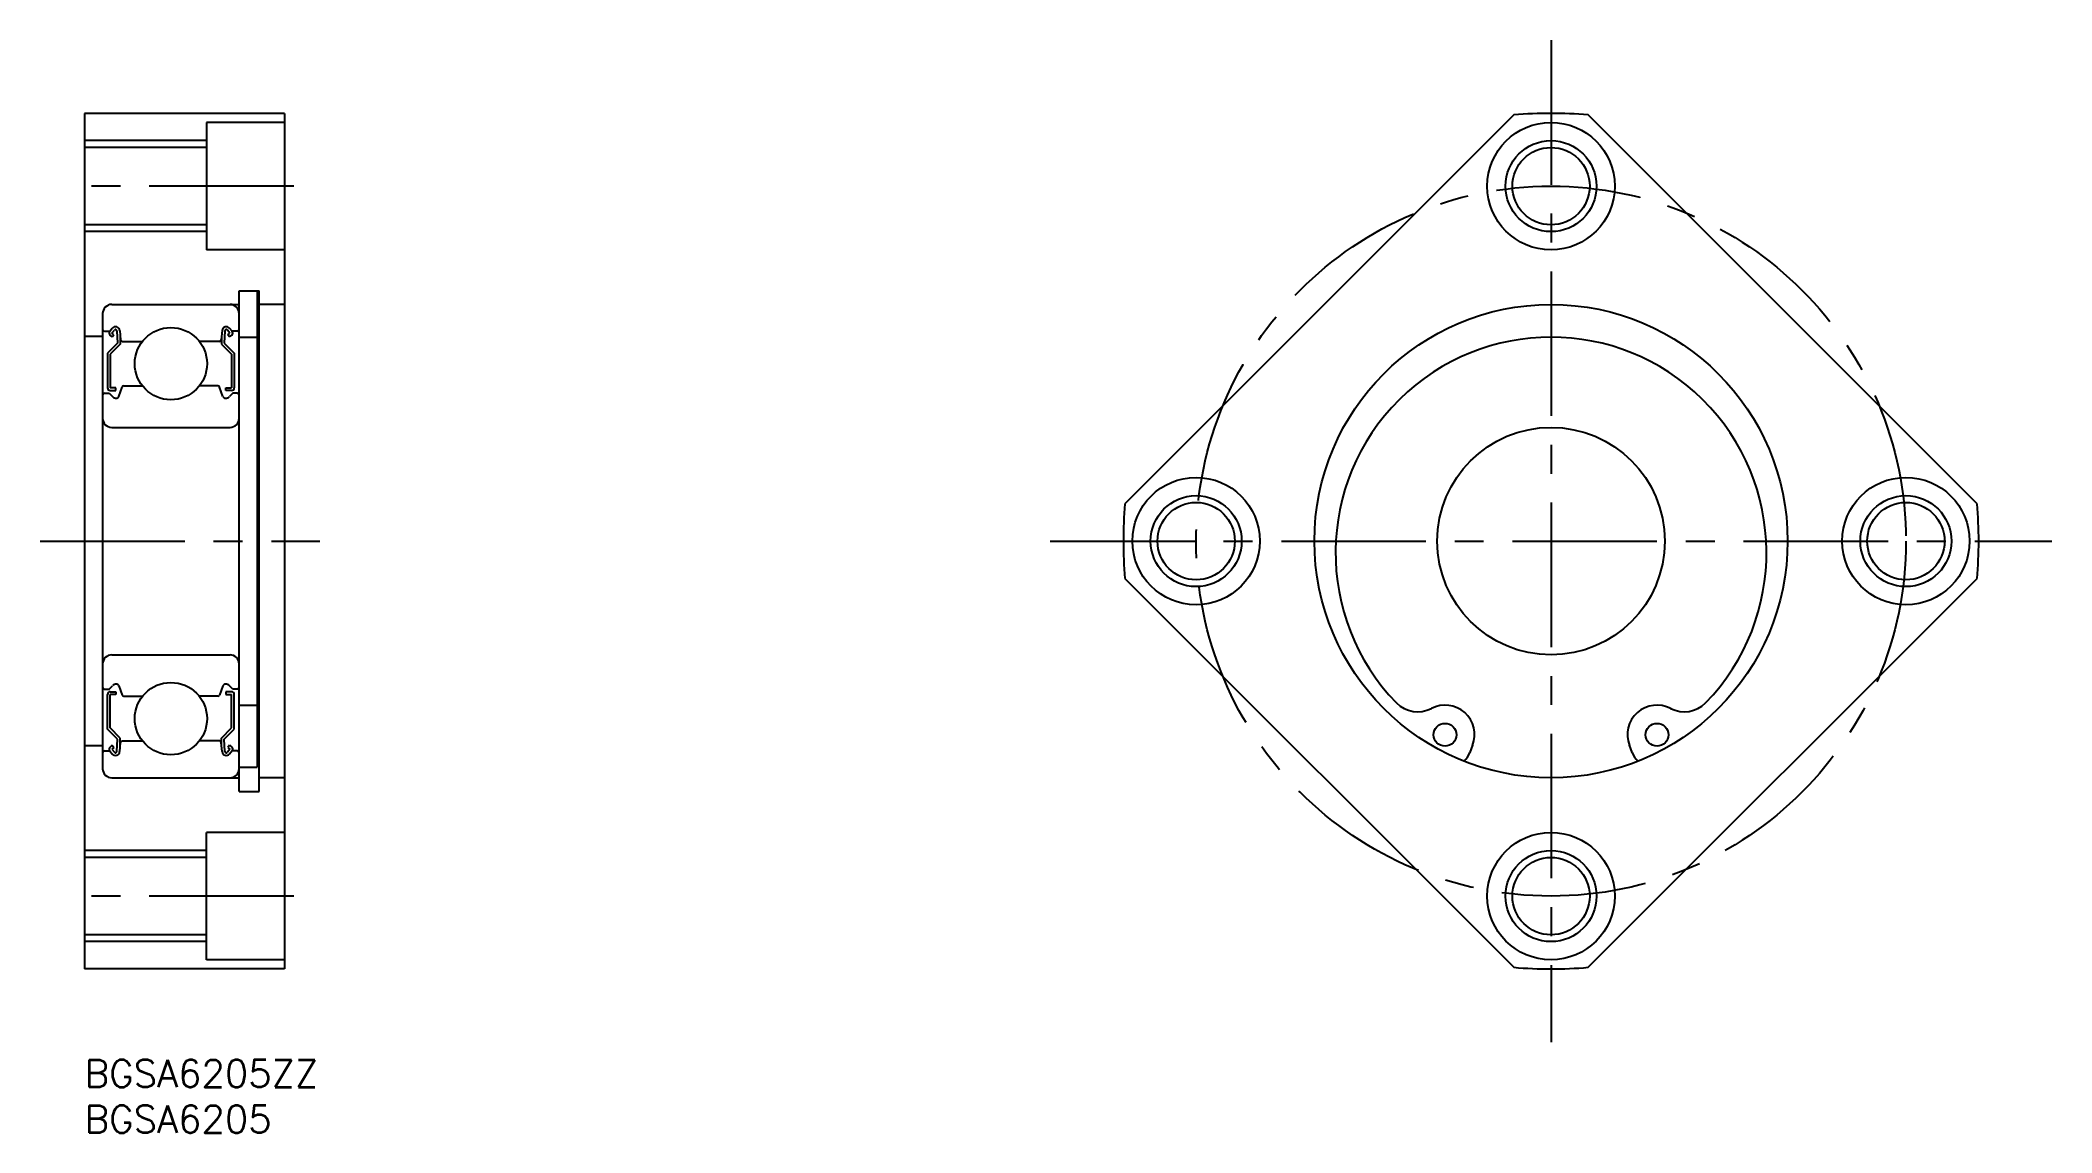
# Model space of a CAD drawing. Extents: x -5 to 216, y -8 to 112.
import ezdxf

# ---------------------------------------------------------------- set-up
doc = ezdxf.new("R2010")
doc.units = 0
doc.header["$LTSCALE"] = 0.5
doc.linetypes.add('CENTER', pattern=[50.8, 31.75, -6.35, 6.35, -6.35])
for name, color, linetype in [('MSM_CENTER', 1, 'CENTER'), ('MSM_CONTINUOUS', 7, 'CONTINUOUS'), ('MSM_NARROW', 5, 'CONTINUOUS'), ('MSM_PART_NUMBER', 7, 'CONTINUOUS')]:
    doc.layers.add(name, color=color, linetype=linetype)
doc.styles.get("Standard").update_dxf_attribs({"font": 'txt.shx', "height": 3, "bigfont": 'bigfont.shx'})

# ---------------------------------------------------------------- blocks, each defined once
blk = doc.blocks.new('*U4')
at = {"layer": 'MSM_PART_NUMBER'}
blk.add_text('BGSA6205ZZ', height=3, dxfattribs=at).set_placement((0, -3))
blk = doc.blocks.new('*U5')
at = {"layer": 'MSM_PART_NUMBER'}
blk.add_text('BGSA6205', height=3, dxfattribs=at).set_placement((0, -8))

msp = doc.modelspace()

# ---------------------------------------------------------------- linework, layer by layer
at = {"layer": 'MSM_CENTER'}
for p, q in [((161.17, 112.03), (161.17, 1.97)), ((23, 96), (-1, 96)), ((-4.86, 57), (25.86, 57)), ((106.14, 57), (216.2, 57)), ((23, 18), (-1, 18))]:
    msp.add_line(p, q, dxfattribs=at)
msp.add_circle((161.17, 57), 39, dxfattribs=at)
at = {"layer": 'MSM_CONTINUOUS'}
for p, q in [((0, 104), (0, 10)), ((22, 104), (0, 104)), ((11, 104), (11, 104)), ((16.5, 104), (16.5, 104)), ((22, 104), (22, 10)), ((13.4, 103), (13.4, 89)), ((22, 103), (13.4, 103)), ((13.4, 100.25), (0, 100.25)), ((13.4, 91.75), (0, 91.75)), ((22, 89), (13.4, 89)), ((17, 29.5), (17, 84.5)), ((17, 84.5), (19.2, 84.5)), ((19, 32.18), (19, 84.5)), ((19.2, 29.5), (19.2, 84.5)), ((2, 82), (2, 32)), ((3, 83), (17, 83)), ((22, 83), (19.2, 83)), ((2.2, 80.05), (2.78, 80.05)), ((2.78, 80.05), (3.06, 80.39)), ((3.05, 79.43), (2.82, 79.63)), ((3.01, 79.86), (3.29, 80.19)), ((3.24, 79.66), (3.01, 79.86)), ((3.05, 79.43), (3.24, 79.66)), ((3.57, 80.1), (3.63, 78.75)), ((3.87, 80.13), (3.96, 79.13)), ((15.13, 80.13), (15.04, 79.13)), ((15.43, 80.1), (15.37, 78.75)), ((15.99, 79.86), (15.71, 80.19)), ((15.76, 79.66), (15.99, 79.86)), ((15.95, 79.43), (15.76, 79.66)), ((16.22, 80.05), (15.94, 80.39)), ((15.95, 79.43), (16.18, 79.63)), ((16.8, 80.05), (16.22, 80.05)), ((2, 79.5), (0, 79.5)), ((3.63, 78.75), (2.53, 77.65)), ((2.53, 77.65), (2.53, 73.85)), ((3.93, 78.63), (2.83, 77.53)), ((2.83, 77.53), (2.83, 73.85)), ((3.93, 79.48), (3.93, 78.63)), ((4.16, 78.95), (6.38, 78.95)), ((14.84, 78.95), (12.62, 78.95)), ((15.07, 79.48), (15.07, 78.63)), ((15.07, 78.63), (16.17, 77.53)), ((15.37, 78.75), (16.47, 77.65)), ((16.17, 77.53), (16.17, 73.85)), ((16.47, 77.65), (16.47, 73.85)), ((16.99, 79.4), (18.99, 79.4)), ((2.2, 73.25), (2.7, 73.25)), ((2.7, 73.25), (3.07, 72.88)), ((3.45, 73.85), (2.83, 73.85)), ((2.83, 73.55), (3.45, 73.55)), ((3.45, 73.55), (3.45, 73.85)), ((3.78, 72.9), (4.15, 73.92)), ((4.34, 74.05), (6.38, 74.05)), ((14.66, 74.05), (12.62, 74.05)), ((15.22, 72.9), (14.85, 73.92)), ((15.55, 73.55), (15.55, 73.85)), ((15.55, 73.85), (16.17, 73.85)), ((16.17, 73.55), (15.55, 73.55)), ((16.3, 73.25), (15.93, 72.88)), ((16.8, 73.25), (16.3, 73.25)), ((3, 69.5), (16, 69.5)), ((3, 44.5), (16, 44.5)), ((2.2, 40.75), (2.7, 40.75)), ((2.53, 36.35), (2.53, 40.15)), ((2.7, 40.75), (3.07, 41.12)), ((2.83, 40.45), (3.45, 40.45)), ((2.83, 36.47), (2.83, 40.15)), ((3.45, 40.15), (2.83, 40.15)), ((3.45, 40.45), (3.45, 40.15)), ((3.78, 41.1), (4.15, 40.08)), ((4.34, 39.95), (6.38, 39.95)), ((14.66, 39.95), (12.62, 39.95)), ((15.22, 41.1), (14.85, 40.08)), ((15.55, 40.45), (15.55, 40.15)), ((16.17, 40.45), (15.55, 40.45)), ((15.55, 40.15), (16.17, 40.15)), ((16.3, 40.75), (15.93, 41.12)), ((16.17, 36.47), (16.17, 40.15)), ((16.8, 40.75), (16.3, 40.75)), ((16.47, 36.35), (16.47, 40.15)), ((16.99, 38.98), (18.99, 38.98)), ((3.63, 35.25), (2.53, 36.35)), ((3.93, 35.37), (2.83, 36.47)), ((3.93, 34.52), (3.93, 35.37)), ((15.07, 35.37), (16.17, 36.47)), ((15.07, 34.52), (15.07, 35.37)), ((15.37, 35.25), (16.47, 36.35)), ((2, 34.5), (0, 34.5)), ((2.2, 33.95), (2.78, 33.95)), ((2.78, 33.95), (3.06, 33.61)), ((3.05, 34.57), (2.82, 34.37)), ((3.24, 34.34), (3.01, 34.14)), ((3.01, 34.14), (3.29, 33.81)), ((3.05, 34.57), (3.24, 34.34)), ((3.57, 33.9), (3.63, 35.25)), ((3.87, 33.87), (3.96, 34.87)), ((4.16, 35.05), (6.38, 35.05)), ((14.84, 35.05), (12.62, 35.05)), ((15.13, 33.87), (15.04, 34.87)), ((15.43, 33.9), (15.37, 35.25)), ((15.99, 34.14), (15.71, 33.81)), ((15.95, 34.57), (15.76, 34.34)), ((15.76, 34.34), (15.99, 34.14)), ((16.22, 33.95), (15.94, 33.61)), ((15.95, 34.57), (16.18, 34.37)), ((16.8, 33.95), (16.22, 33.95)), ((152.55, 34.57), (152.25, 33.78)), ((170.09, 33.78), (169.79, 34.57)), ((3, 31), (17, 31)), ((16.99, 32.18), (18.99, 32.18)), ((22, 31), (19.2, 31)), ((17, 29.5), (19.2, 29.5)), ((13.4, 11), (13.4, 25)), ((22, 25), (13.4, 25)), ((13.4, 22.25), (0, 22.25)), ((13.4, 13.75), (0, 13.75)), ((22, 10), (0, 10)), ((22, 11), (13.4, 11))]:
    msp.add_line(p, q, dxfattribs=at)
for points in [[(157.08, 103.82), (114.35, 61.09)], [(207.99, 61.09), (165.26, 103.82)], [(114.35, 52.91), (157.08, 10.18)], [(165.26, 10.18), (207.99, 52.91)]]:
    msp.add_lwpolyline(points, dxfattribs=at)
for centre, radius in [((161.17, 96), 7), ((161.17, 96), 4.25), ((161.17, 57), 26), ((9.5, 76.5), 3.97), ((161.17, 57), 12.5), ((122.17, 57), 7), ((200.17, 57), 7), ((122.17, 57), 4.25), ((200.17, 57), 4.25), ((9.5, 37.5), 3.97), ((149.52, 35.73), 1.25), ((172.82, 35.73), 1.25), ((161.17, 18), 7), ((161.17, 18), 4.25)]:
    msp.add_circle(centre, radius, dxfattribs=at)
for centre, radius, start, end in [((161.17, 57), 47, 85.0078, 94.9922), ((3, 82), 1, 90, 180), ((16, 82), 1, 0, 90), ((2.2, 80.25), 0.2, 180, 270), ((3.01, 79.86), 0.3, 139.9105, 229.9992), ((3.41, 80.09), 0.46, 4.9869, 139.9105), ((3.41, 80.09), 0.16, 2.3754, 139.9946), ((15.59, 80.09), 0.46, 40.0895, 175.0131), ((15.59, 80.09), 0.16, 40.0054, 177.6246), ((15.99, 79.86), 0.3, 310.0008, 40.0895), ((16.8, 80.25), 0.2, 270, 0), ((4.16, 79.15), 0.2, 184.9869, 270), ((14.84, 79.15), 0.2, 270, 355.0131), ((161.17, 55.73), 23.68, 315.8423, 224.1577), ((2.2, 73.05), 0.2, 90, 180), ((2.83, 73.85), 0.3, 180, 270), ((4.34, 73.85), 0.2, 90, 160.0304), ((14.66, 73.85), 0.2, 19.9696, 90), ((16.17, 73.85), 0.3, 270, 0), ((16.8, 73.05), 0.2, 0, 90), ((3.5, 73.3), 0.6, 225.0023, 272.8279), ((3.5, 73), 0.3, 265.4914, 340.0304), ((15.5, 73), 0.3, 199.9696, 274.5086), ((15.5, 73.3), 0.6, 267.1721, 314.9977), ((3, 70.5), 1, 180, 270), ((16, 70.5), 1, 270, 0), ((161.17, 57), 47, 175.0078, 184.9922), ((161.17, 57), 47, 355.0078, 4.9922), ((3, 43.5), 1, 90, 180), ((16, 43.5), 1, 0, 90), ((2.2, 40.95), 0.2, 180, 270), ((2.83, 40.15), 0.3, 90, 180), ((3.5, 40.7), 0.6, 87.1721, 134.9977), ((3.5, 41), 0.3, 19.9696, 94.5086), ((4.34, 40.15), 0.2, 199.9696, 270), ((14.66, 40.15), 0.2, 270, 340.0304), ((15.5, 41), 0.3, 85.4914, 160.0304), ((15.5, 40.7), 0.6, 45.0023, 92.8279), ((16.17, 40.15), 0.3, 0, 90), ((16.8, 40.95), 0.2, 270, 0), ((146.52, 41.5), 3.25, 224.1577, 297.5203), ((149.52, 35.73), 3.25, 338.9897, 117.5203), ((172.82, 35.73), 3.25, 62.4797, 201.0103), ((175.82, 41.5), 3.25, 242.4797, 315.8423), ((2.2, 33.75), 0.2, 90, 180), ((3.01, 34.14), 0.3, 130.0008, 220.0895), ((3.41, 33.91), 0.46, 220.0895, 355.0131), ((3.41, 33.91), 0.16, 220.0054, 357.6246), ((4.16, 34.85), 0.2, 90, 175.0131), ((14.84, 34.85), 0.2, 4.9869, 90), ((15.59, 33.91), 0.46, 184.9869, 319.9105), ((15.59, 33.91), 0.16, 182.3754, 319.9946), ((15.99, 34.14), 0.3, 319.9105, 49.9992), ((16.8, 33.75), 0.2, 0, 90), ((149.92, 34.68), 2.5, 312.2731, 338.9897), ((172.42, 34.68), 2.5, 201.0103, 227.7269), ((3, 32), 1, 180, 270), ((16, 32), 1, 270, 0), ((161.17, 57), 47, 265.0078, 274.9922)]:
    msp.add_arc(centre, radius, start, end, dxfattribs=at)
at = {"layer": 'MSM_NARROW'}
for p, q in [((13.4, 101), (0, 101)), ((13.4, 91), (0, 91)), ((13.4, 23), (0, 23)), ((13.4, 13), (0, 13))]:
    msp.add_line(p, q, dxfattribs=at)
for centre in [(161.17, 96), (122.17, 57), (200.17, 57), (161.17, 18)]:
    msp.add_circle(centre, 5, dxfattribs=at)

# ---------------------------------------------------------------- block references
at = {"layer": 'MSM_CONTINUOUS'}
for name in ['*U4', '*U5']:
    msp.add_blockref(name, (0, 0), dxfattribs=at)

doc.saveas('drawing.dxf')
